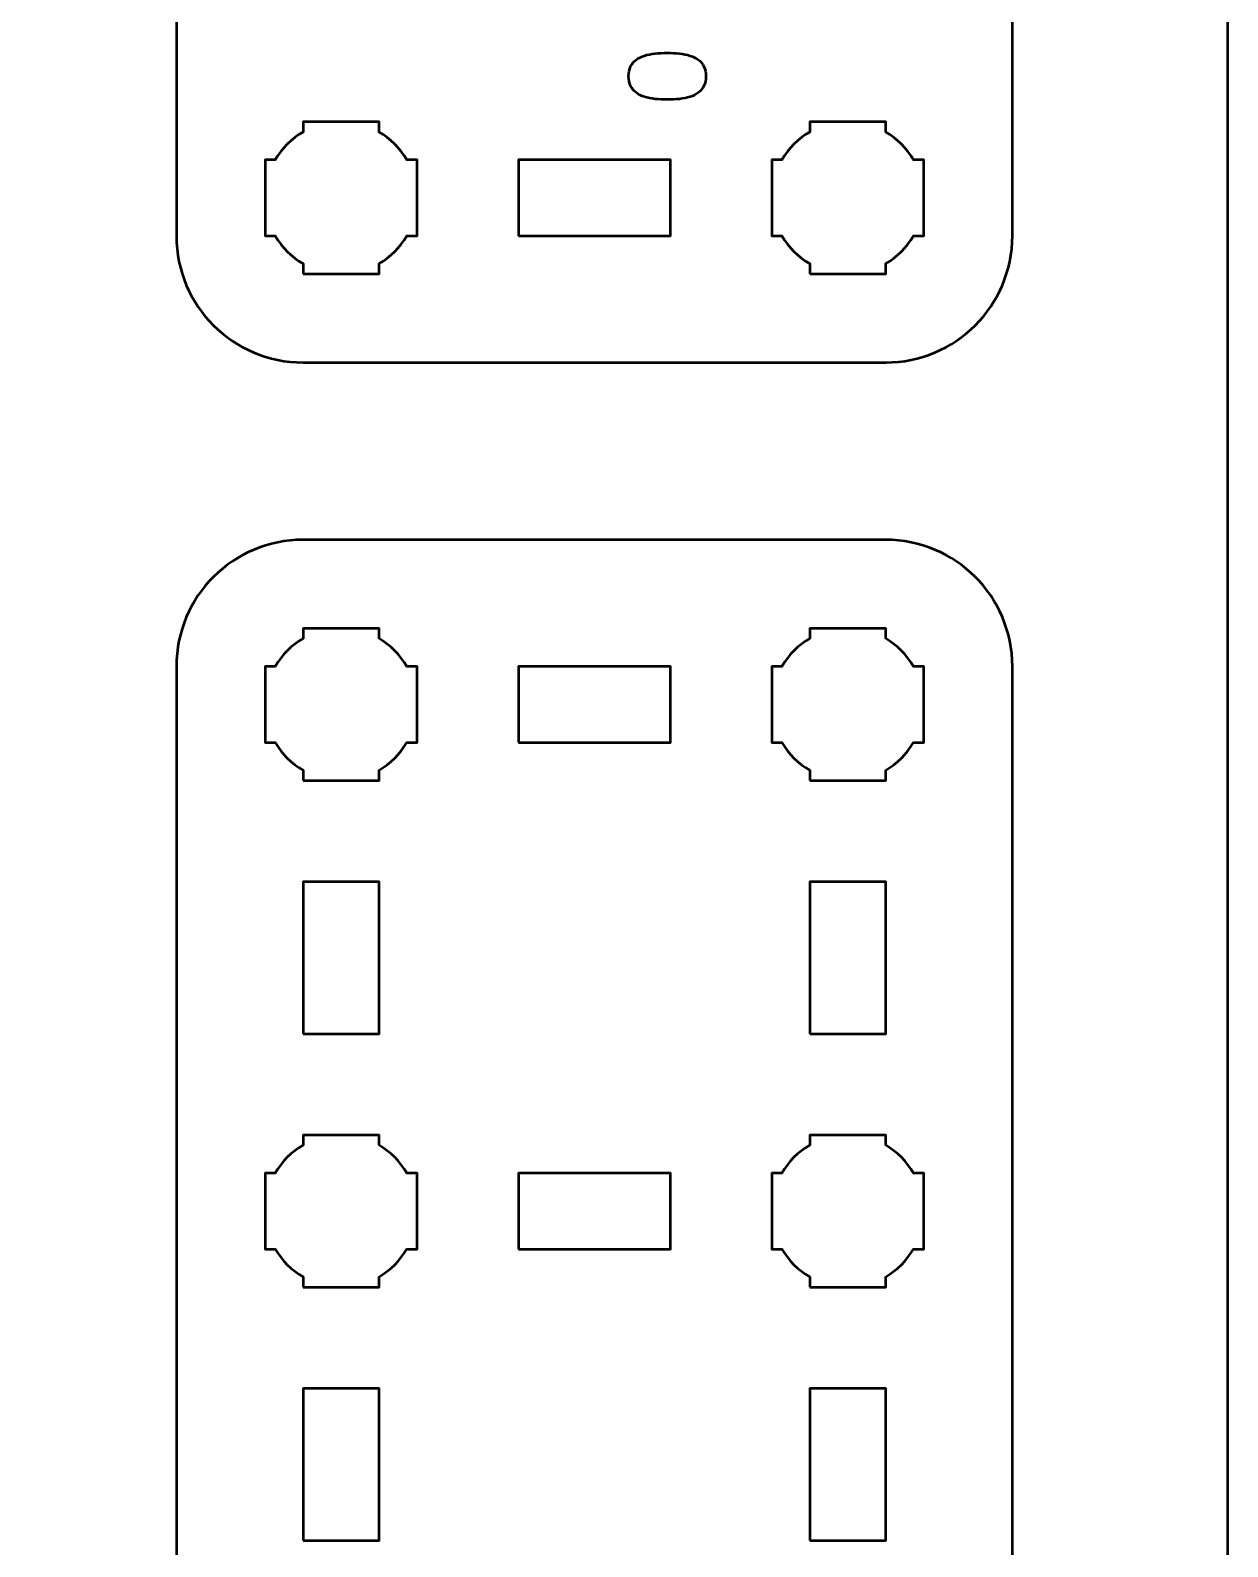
# Model space of a CAD drawing. Header units: centimetres. Extents: x -21 to 0, y -29.7 to 0.
# Drawn here: x -4.73 to 0, y -13.18 to -7.19 of the extents above; entities that cross this region are included whole.
import ezdxf

# ---------------------------------------------------------------- set-up
doc = ezdxf.new("R2010")
doc.units = ezdxf.units.CM
doc.header["$MEASUREMENT"] = 0
doc.layers.add('Layer 1', color=7, linetype='Continuous')

msp = doc.modelspace()

# ---------------------------------------------------------------- linework, layer by layer
at = {"layer": 'Layer 1', "color": 1, "lineweight": 53}
msp.add_open_spline([(-21.00003, -29.19995), (-21.00003, -29.19995), (-21.00003, -5.89992), (-21.00003, -5.89992), (-21.00003, -5.89992), (-21.00003, -5.81709), (-20.93286, -5.74992), (-20.85003, -5.74992), (-20.85003, -5.74992), (-20.7672, -5.74992), (-20.70003, -5.68275), (-20.70003, -5.59992), (-20.70003, -5.59992), (-20.70003, -5.51709), (-20.7672, -5.44992), (-20.85003, -5.44992), (-20.85003, -5.44992), (-20.93286, -5.44992), (-21.00003, -5.38275), (-21.00003, -5.29992), (-21.00003, -5.29992), (-21.00003, -5.21709), (-20.93286, -5.14992), (-20.85003, -5.14992), (-20.85003, -5.14992), (-20.7672, -5.14992), (-20.70003, -5.08275), (-20.70003, -4.99992), (-20.70003, -4.99992), (-20.70003, -4.91709), (-20.7672, -4.84992), (-20.85003, -4.84992), (-20.85003, -4.84992), (-20.93286, -4.84992), (-21.00003, -4.78275), (-21.00003, -4.69992), (-21.00003, -4.69992), (-21.00003, -4.61709), (-20.93286, -4.54992), (-20.85003, -4.54992), (-20.85003, -4.54992), (-20.7672, -4.54992), (-20.70003, -4.48275), (-20.70003, -4.39992), (-20.70003, -4.39992), (-20.70003, -4.31709), (-20.7672, -4.24992), (-20.85003, -4.24992), (-20.85003, -4.24992), (-20.93286, -4.24992), (-21.00003, -4.18275), (-21.00003, -4.09992), (-21.00003, -4.09992), (-21.00003, -4.01709), (-20.93286, -3.94992), (-20.85003, -3.94992), (-20.85003, -3.94992), (-20.7672, -3.94992), (-20.70003, -3.88275), (-20.70003, -3.79992), (-20.70003, -3.79992), (-20.70003, -3.71709), (-20.7672, -3.64992), (-20.85003, -3.64992), (-20.85003, -3.64992), (-20.93286, -3.64992), (-21.00003, -3.58275), (-21.00003, -3.49992), (-21.00003, -3.49992), (-21.00003, -3.41709), (-20.93286, -3.34992), (-20.85003, -3.34992), (-20.85003, -3.34992), (-20.7672, -3.34992), (-20.70003, -3.28275), (-20.70003, -3.19992), (-20.70003, -3.19992), (-20.70003, -3.11709), (-20.7672, -3.04992), (-20.85003, -3.04992), (-20.85003, -3.04992), (-20.93286, -3.04992), (-21.00003, -2.98275), (-21.00003, -2.89992), (-21.00003, -2.89992), (-21.00003, -2.81709), (-20.93286, -2.74992), (-20.85003, -2.74992), (-20.85003, -2.74992), (-20.7672, -2.74992), (-20.70003, -2.68275), (-20.70003, -2.59992), (-20.70003, -2.59992), (-20.70003, -2.51709), (-20.7672, -2.44992), (-20.85003, -2.44992), (-20.85003, -2.44992), (-20.93286, -2.44992), (-21.00003, -2.38275), (-21.00003, -2.29992), (-21.00003, -2.29992), (-21.00003, -2.21709), (-20.93286, -2.14992), (-20.85003, -2.14992), (-20.85003, -2.14992), (-20.7672, -2.14992), (-20.70003, -2.08275), (-20.70003, -1.99992), (-20.70003, -1.99992), (-20.70003, -1.91709), (-20.7672, -1.84992), (-20.85003, -1.84992), (-20.85003, -1.84992), (-20.93286, -1.84992), (-21.00003, -1.78275), (-21.00003, -1.69992), (-21.00003, -1.69992), (-21.00003, -1.61709), (-20.93286, -1.54992), (-20.85003, -1.54992), (-20.85003, -1.54992), (-20.7672, -1.54992), (-20.70003, -1.48275), (-20.70003, -1.39992), (-20.70003, -1.39992), (-20.70003, -1.31709), (-20.7672, -1.24992), (-20.85003, -1.24992), (-20.85003, -1.24992), (-20.93286, -1.24992), (-21.00003, -1.18275), (-21.00003, -1.09992), (-21.00003, -1.09992), (-21.00003, -1.09992), (-21.00003, -0.49992), (-21.00003, -0.49992), (-21.00003, -0.49992), (-21.00003, -0.22295), (-20.77694, 0.00004), (-20.49994, 0.00004), (-20.49994, 0.00004), (-20.49994, 0.00004), (-0.50008, 0.00004), (-0.50008, 0.00004), (-0.50008, 0.00004), (-0.22294, 0.00004), (0.00002, -0.22295), (0.00002, -0.49992), (0.00002, -0.49992), (0.00002, -0.49992), (0.00002, -29.19995), (0.00002, -29.19995), (0.00002, -29.19995), (0.00002, -29.47695), (-0.22294, -29.70004), (-0.50008, -29.70004), (-0.50008, -29.70004), (-0.50008, -29.70004), (-20.49994, -29.70004), (-20.49994, -29.70004), (-20.49994, -29.70004), (-20.77694, -29.70004), (-21.00003, -29.47695), (-21.00003, -29.19995)], degree=3, knots=[0, 0, 0, 0, 0.0243902, 0.0243902, 0.0243902, 0.0243902, 0.0487805, 0.0487805, 0.0487805, 0.0487805, 0.0731707, 0.0731707, 0.0731707, 0.0731707, 0.097561, 0.097561, 0.097561, 0.097561, 0.1219512, 0.1219512, 0.1219512, 0.1219512, 0.1463415, 0.1463415, 0.1463415, 0.1463415, 0.1707317, 0.1707317, 0.1707317, 0.1707317, 0.195122, 0.195122, 0.195122, 0.195122, 0.2195122, 0.2195122, 0.2195122, 0.2195122, 0.2439024, 0.2439024, 0.2439024, 0.2439024, 0.2682927, 0.2682927, 0.2682927, 0.2682927, 0.2926829, 0.2926829, 0.2926829, 0.2926829, 0.3170732, 0.3170732, 0.3170732, 0.3170732, 0.3414634, 0.3414634, 0.3414634, 0.3414634, 0.3658537, 0.3658537, 0.3658537, 0.3658537, 0.3902439, 0.3902439, 0.3902439, 0.3902439, 0.4146341, 0.4146341, 0.4146341, 0.4146341, 0.4390244, 0.4390244, 0.4390244, 0.4390244, 0.4634146, 0.4634146, 0.4634146, 0.4634146, 0.4878049, 0.4878049, 0.4878049, 0.4878049, 0.5121951, 0.5121951, 0.5121951, 0.5121951, 0.5365854, 0.5365854, 0.5365854, 0.5365854, 0.5609756, 0.5609756, 0.5609756, 0.5609756, 0.5853659, 0.5853659, 0.5853659, 0.5853659, 0.6097561, 0.6097561, 0.6097561, 0.6097561, 0.6341463, 0.6341463, 0.6341463, 0.6341463, 0.6585366, 0.6585366, 0.6585366, 0.6585366, 0.6829268, 0.6829268, 0.6829268, 0.6829268, 0.7073171, 0.7073171, 0.7073171, 0.7073171, 0.7317073, 0.7317073, 0.7317073, 0.7317073, 0.7560976, 0.7560976, 0.7560976, 0.7560976, 0.7804878, 0.7804878, 0.7804878, 0.7804878, 0.804878, 0.804878, 0.804878, 0.804878, 0.8292683, 0.8292683, 0.8292683, 0.8292683, 0.8536585, 0.8536585, 0.8536585, 0.8536585, 0.8780488, 0.8780488, 0.8780488, 0.8780488, 0.902439, 0.902439, 0.902439, 0.902439, 0.9268293, 0.9268293, 0.9268293, 0.9268293, 0.9512195, 0.9512195, 0.9512195, 0.9512195, 0.9756098, 0.9756098, 0.9756098, 0.9756098, 1, 1, 1, 1], dxfattribs=at)
at = {"layer": 'Layer 1', "color": 3, "lineweight": 53}
for points in [[(-1.35, -8.5), (-1.35, -8.5), (-3.65, -8.5), (-3.65, -8.5), (-3.65, -8.5), (-3.92609, -8.5), (-4.15, -8.27609), (-4.15, -8), (-4.15, -8), (-4.15, -8), (-4.15, -1.7), (-4.15, -1.7), (-4.15, -1.7), (-4.15, -1.42391), (-3.92609, -1.2), (-3.65, -1.2), (-3.65, -1.2), (-3.65, -1.2), (-1.35, -1.2), (-1.35, -1.2), (-1.35, -1.2), (-1.07391, -1.2), (-0.85, -1.42391), (-0.85, -1.7), (-0.85, -1.7), (-0.85, -1.7), (-0.85, -8), (-0.85, -8), (-0.85, -8), (-0.85, -8.27609), (-1.07391, -8.5), (-1.35, -8.5)], [(-1.35, -16.5), (-1.35, -16.5), (-3.65, -16.5), (-3.65, -16.5), (-3.65, -16.5), (-3.92609, -16.5), (-4.15, -16.27609), (-4.15, -16), (-4.15, -16), (-4.15, -16), (-4.15, -9.7), (-4.15, -9.7), (-4.15, -9.7), (-4.15, -9.42391), (-3.92609, -9.2), (-3.65, -9.2), (-3.65, -9.2), (-3.65, -9.2), (-1.35, -9.2), (-1.35, -9.2), (-1.35, -9.2), (-1.07391, -9.2), (-0.85, -9.42391), (-0.85, -9.7), (-0.85, -9.7), (-0.85, -9.7), (-0.85, -16), (-0.85, -16), (-0.85, -16), (-0.85, -16.27609), (-1.07391, -16.5), (-1.35, -16.5)]]:
    msp.add_open_spline(points, degree=3, knots=[0, 0, 0, 0, 0.125, 0.125, 0.125, 0.125, 0.25, 0.25, 0.25, 0.25, 0.375, 0.375, 0.375, 0.375, 0.5, 0.5, 0.5, 0.5, 0.625, 0.625, 0.625, 0.625, 0.75, 0.75, 0.75, 0.75, 0.875, 0.875, 0.875, 0.875, 1, 1, 1, 1], dxfattribs=at)
at = {"layer": 'Layer 1', "color": 5, "lineweight": 53}
msp.add_open_spline([(-2.05975, -7.37006), (-2.05982, -7.35525), (-2.06243, -7.34248), (-2.06751, -7.33182), (-2.06751, -7.33182), (-2.07259, -7.32124), (-2.07986, -7.31242), (-2.0891, -7.30537), (-2.0891, -7.30537), (-2.09841, -7.29838), (-2.10942, -7.29288), (-2.12212, -7.28879), (-2.12212, -7.28879), (-2.13482, -7.28476), (-2.14872, -7.28187), (-2.16396, -7.28025), (-2.16396, -7.28025), (-2.1792, -7.27855), (-2.19522, -7.27771), (-2.21215, -7.27778), (-2.21215, -7.27778), (-2.22901, -7.27771), (-2.24503, -7.27855), (-2.2602, -7.28025), (-2.2602, -7.28025), (-2.27537, -7.28187), (-2.28934, -7.28476), (-2.30204, -7.28879), (-2.30204, -7.28879), (-2.31467, -7.29288), (-2.32567, -7.29838), (-2.33506, -7.30537), (-2.33506, -7.30537), (-2.34437, -7.31242), (-2.35164, -7.32124), (-2.35672, -7.33182), (-2.35672, -7.33182), (-2.36187, -7.34248), (-2.36448, -7.35525), (-2.36455, -7.37006), (-2.36455, -7.37006), (-2.36448, -7.38488), (-2.36187, -7.39765), (-2.35672, -7.40831), (-2.35672, -7.40831), (-2.35164, -7.41889), (-2.34437, -7.42771), (-2.33506, -7.43476), (-2.33506, -7.43476), (-2.32567, -7.44175), (-2.31467, -7.44725), (-2.30204, -7.45134), (-2.30204, -7.45134), (-2.28934, -7.45537), (-2.27537, -7.45826), (-2.2602, -7.45988), (-2.2602, -7.45988), (-2.24503, -7.46157), (-2.22901, -7.46242), (-2.21215, -7.46235), (-2.21215, -7.46235), (-2.19522, -7.46242), (-2.1792, -7.46157), (-2.16396, -7.45988), (-2.16396, -7.45988), (-2.14872, -7.45826), (-2.13482, -7.45537), (-2.12212, -7.45134), (-2.12212, -7.45134), (-2.10942, -7.44725), (-2.09841, -7.44175), (-2.0891, -7.43476), (-2.0891, -7.43476), (-2.07986, -7.42771), (-2.07259, -7.41889), (-2.06751, -7.40831), (-2.06751, -7.40831), (-2.06243, -7.39765), (-2.05982, -7.38488), (-2.05975, -7.37006)], degree=3, knots=[0, 0, 0, 0, 0.05, 0.05, 0.05, 0.05, 0.1, 0.1, 0.1, 0.1, 0.15, 0.15, 0.15, 0.15, 0.2, 0.2, 0.2, 0.2, 0.25, 0.25, 0.25, 0.25, 0.3, 0.3, 0.3, 0.3, 0.35, 0.35, 0.35, 0.35, 0.4, 0.4, 0.4, 0.4, 0.45, 0.45, 0.45, 0.45, 0.5, 0.5, 0.5, 0.5, 0.55, 0.55, 0.55, 0.55, 0.6, 0.6, 0.6, 0.6, 0.65, 0.65, 0.65, 0.65, 0.7, 0.7, 0.7, 0.7, 0.75, 0.75, 0.75, 0.75, 0.8, 0.8, 0.8, 0.8, 0.85, 0.85, 0.85, 0.85, 0.9, 0.9, 0.9, 0.9, 0.95, 0.95, 0.95, 0.95, 1, 1, 1, 1], dxfattribs=at)
msp.add_open_spline([(-2.05975, -7.37006), (-2.05982, -7.35525), (-2.06243, -7.34248), (-2.06751, -7.33182), (-2.06751, -7.33182), (-2.07259, -7.32124), (-2.07986, -7.31242), (-2.0891, -7.30537), (-2.0891, -7.30537), (-2.09841, -7.29838), (-2.10942, -7.29288), (-2.12212, -7.28879), (-2.12212, -7.28879), (-2.13482, -7.28476), (-2.14872, -7.28187), (-2.16396, -7.28025), (-2.16396, -7.28025), (-2.1792, -7.27855), (-2.19522, -7.27771), (-2.21215, -7.27778), (-2.21215, -7.27778), (-2.22901, -7.27771), (-2.24503, -7.27855), (-2.2602, -7.28025), (-2.2602, -7.28025), (-2.27537, -7.28187), (-2.28934, -7.28476), (-2.30204, -7.28879), (-2.30204, -7.28879), (-2.31467, -7.29288), (-2.32567, -7.29838), (-2.33506, -7.30537), (-2.33506, -7.30537), (-2.34437, -7.31242), (-2.35164, -7.32124), (-2.35672, -7.33182), (-2.35672, -7.33182), (-2.36187, -7.34248), (-2.36448, -7.35525), (-2.36455, -7.37006), (-2.36455, -7.37006), (-2.36448, -7.38488), (-2.36187, -7.39765), (-2.35672, -7.40831), (-2.35672, -7.40831), (-2.35164, -7.41889), (-2.34437, -7.42771), (-2.33506, -7.43476), (-2.33506, -7.43476), (-2.32567, -7.44175), (-2.31467, -7.44725), (-2.30204, -7.45134), (-2.30204, -7.45134), (-2.28934, -7.45537), (-2.27537, -7.45826), (-2.2602, -7.45988), (-2.2602, -7.45988), (-2.24503, -7.46157), (-2.22901, -7.46242), (-2.21215, -7.46235), (-2.21215, -7.46235), (-2.19522, -7.46242), (-2.1792, -7.46157), (-2.16396, -7.45988), (-2.16396, -7.45988), (-2.14872, -7.45826), (-2.13482, -7.45537), (-2.12212, -7.45134), (-2.12212, -7.45134), (-2.10942, -7.44725), (-2.09841, -7.44175), (-2.0891, -7.43476), (-2.0891, -7.43476), (-2.07986, -7.42771), (-2.07259, -7.41889), (-2.06751, -7.40831), (-2.06751, -7.40831), (-2.06243, -7.39765), (-2.05982, -7.38488), (-2.05975, -7.37006)], degree=3, knots=[0, 0, 0, 0, 0.05, 0.05, 0.05, 0.05, 0.1, 0.1, 0.1, 0.1, 0.15, 0.15, 0.15, 0.15, 0.2, 0.2, 0.2, 0.2, 0.25, 0.25, 0.25, 0.25, 0.3, 0.3, 0.3, 0.3, 0.35, 0.35, 0.35, 0.35, 0.4, 0.4, 0.4, 0.4, 0.45, 0.45, 0.45, 0.45, 0.5, 0.5, 0.5, 0.5, 0.55, 0.55, 0.55, 0.55, 0.6, 0.6, 0.6, 0.6, 0.65, 0.65, 0.65, 0.65, 0.7, 0.7, 0.7, 0.7, 0.75, 0.75, 0.75, 0.75, 0.8, 0.8, 0.8, 0.8, 0.85, 0.85, 0.85, 0.85, 0.9, 0.9, 0.9, 0.9, 0.95, 0.95, 0.95, 0.95, 1, 1, 1, 1], dxfattribs=at)
at = {"layer": 'Layer 1', "lineweight": 53}
for points, knots in [([(-3.65, -8.15), (-3.65, -8.15), (-3.65, -8.10985), (-3.65, -8.10985), (-3.65, -8.10985), (-3.69553, -8.0835), (-3.7335, -8.04553), (-3.75985, -8), (-3.75985, -8), (-3.75985, -8), (-3.8, -8), (-3.8, -8), (-3.8, -8), (-3.8, -8), (-3.8, -7.85), (-3.8, -7.85), (-3.8, -7.85), (-3.8, -7.85), (-3.8, -7.7), (-3.8, -7.7), (-3.8, -7.7), (-3.8, -7.7), (-3.75985, -7.7), (-3.75985, -7.7), (-3.75985, -7.7), (-3.7335, -7.65447), (-3.69553, -7.6165), (-3.65, -7.59015), (-3.65, -7.59015), (-3.65, -7.59015), (-3.65, -7.55), (-3.65, -7.55), (-3.65, -7.55), (-3.65, -7.55), (-3.5, -7.55), (-3.5, -7.55), (-3.5, -7.55), (-3.5, -7.55), (-3.35, -7.55), (-3.35, -7.55), (-3.35, -7.55), (-3.35, -7.55), (-3.35, -7.59015), (-3.35, -7.59015), (-3.35, -7.59015), (-3.30447, -7.6165), (-3.2665, -7.65447), (-3.24015, -7.7), (-3.24015, -7.7), (-3.24015, -7.7), (-3.2, -7.7), (-3.2, -7.7), (-3.2, -7.7), (-3.2, -7.7), (-3.2, -7.85), (-3.2, -7.85), (-3.2, -7.85), (-3.2, -7.85), (-3.2, -8), (-3.2, -8), (-3.2, -8), (-3.2, -8), (-3.24015, -8), (-3.24015, -8), (-3.24015, -8), (-3.2665, -8.04553), (-3.30447, -8.0835), (-3.35, -8.10985), (-3.35, -8.10985), (-3.35, -8.10985), (-3.35, -8.15), (-3.35, -8.15), (-3.35, -8.15), (-3.35, -8.15), (-3.5, -8.15), (-3.5, -8.15), (-3.5, -8.15), (-3.5, -8.15), (-3.65, -8.15), (-3.65, -8.15)], [0, 0, 0, 0, 0.05, 0.05, 0.05, 0.05, 0.1, 0.1, 0.1, 0.1, 0.15, 0.15, 0.15, 0.15, 0.2, 0.2, 0.2, 0.2, 0.25, 0.25, 0.25, 0.25, 0.3, 0.3, 0.3, 0.3, 0.35, 0.35, 0.35, 0.35, 0.4, 0.4, 0.4, 0.4, 0.45, 0.45, 0.45, 0.45, 0.5, 0.5, 0.5, 0.5, 0.55, 0.55, 0.55, 0.55, 0.6, 0.6, 0.6, 0.6, 0.65, 0.65, 0.65, 0.65, 0.7, 0.7, 0.7, 0.7, 0.75, 0.75, 0.75, 0.75, 0.8, 0.8, 0.8, 0.8, 0.85, 0.85, 0.85, 0.85, 0.9, 0.9, 0.9, 0.9, 0.95, 0.95, 0.95, 0.95, 1, 1, 1, 1]), ([(-1.65, -8.15), (-1.65, -8.15), (-1.65, -8.10985), (-1.65, -8.10985), (-1.65, -8.10985), (-1.69553, -8.0835), (-1.7335, -8.04553), (-1.75985, -8), (-1.75985, -8), (-1.75985, -8), (-1.8, -8), (-1.8, -8), (-1.8, -8), (-1.8, -8), (-1.8, -7.85), (-1.8, -7.85), (-1.8, -7.85), (-1.8, -7.85), (-1.8, -7.7), (-1.8, -7.7), (-1.8, -7.7), (-1.8, -7.7), (-1.75985, -7.7), (-1.75985, -7.7), (-1.75985, -7.7), (-1.7335, -7.65447), (-1.69553, -7.6165), (-1.65, -7.59015), (-1.65, -7.59015), (-1.65, -7.59015), (-1.65, -7.55), (-1.65, -7.55), (-1.65, -7.55), (-1.65, -7.55), (-1.5, -7.55), (-1.5, -7.55), (-1.5, -7.55), (-1.5, -7.55), (-1.35, -7.55), (-1.35, -7.55), (-1.35, -7.55), (-1.35, -7.55), (-1.35, -7.59015), (-1.35, -7.59015), (-1.35, -7.59015), (-1.30447, -7.6165), (-1.2665, -7.65447), (-1.24015, -7.7), (-1.24015, -7.7), (-1.24015, -7.7), (-1.2, -7.7), (-1.2, -7.7), (-1.2, -7.7), (-1.2, -7.7), (-1.2, -7.85), (-1.2, -7.85), (-1.2, -7.85), (-1.2, -7.85), (-1.2, -8), (-1.2, -8), (-1.2, -8), (-1.2, -8), (-1.24015, -8), (-1.24015, -8), (-1.24015, -8), (-1.2665, -8.04553), (-1.30447, -8.0835), (-1.35, -8.10985), (-1.35, -8.10985), (-1.35, -8.10985), (-1.35, -8.15), (-1.35, -8.15), (-1.35, -8.15), (-1.35, -8.15), (-1.5, -8.15), (-1.5, -8.15), (-1.5, -8.15), (-1.5, -8.15), (-1.65, -8.15), (-1.65, -8.15)], [0, 0, 0, 0, 0.05, 0.05, 0.05, 0.05, 0.1, 0.1, 0.1, 0.1, 0.15, 0.15, 0.15, 0.15, 0.2, 0.2, 0.2, 0.2, 0.25, 0.25, 0.25, 0.25, 0.3, 0.3, 0.3, 0.3, 0.35, 0.35, 0.35, 0.35, 0.4, 0.4, 0.4, 0.4, 0.45, 0.45, 0.45, 0.45, 0.5, 0.5, 0.5, 0.5, 0.55, 0.55, 0.55, 0.55, 0.6, 0.6, 0.6, 0.6, 0.65, 0.65, 0.65, 0.65, 0.7, 0.7, 0.7, 0.7, 0.75, 0.75, 0.75, 0.75, 0.8, 0.8, 0.8, 0.8, 0.85, 0.85, 0.85, 0.85, 0.9, 0.9, 0.9, 0.9, 0.95, 0.95, 0.95, 0.95, 1, 1, 1, 1]), ([(-2.8, -8), (-2.8, -8), (-2.8, -7.7), (-2.8, -7.7), (-2.8, -7.7), (-2.8, -7.7), (-2.2, -7.7), (-2.2, -7.7), (-2.2, -7.7), (-2.2, -7.7), (-2.2, -8), (-2.2, -8), (-2.2, -8), (-2.2, -8), (-2.8, -8), (-2.8, -8)], [0, 0, 0, 0, 0.25, 0.25, 0.25, 0.25, 0.5, 0.5, 0.5, 0.5, 0.75, 0.75, 0.75, 0.75, 1, 1, 1, 1]), ([(-3.65, -10.15), (-3.65, -10.15), (-3.65, -10.10985), (-3.65, -10.10985), (-3.65, -10.10985), (-3.69553, -10.0835), (-3.7335, -10.04553), (-3.75985, -10), (-3.75985, -10), (-3.75985, -10), (-3.8, -10), (-3.8, -10), (-3.8, -10), (-3.8, -10), (-3.8, -9.85), (-3.8, -9.85), (-3.8, -9.85), (-3.8, -9.85), (-3.8, -9.7), (-3.8, -9.7), (-3.8, -9.7), (-3.8, -9.7), (-3.75985, -9.7), (-3.75985, -9.7), (-3.75985, -9.7), (-3.7335, -9.65447), (-3.69553, -9.6165), (-3.65, -9.59015), (-3.65, -9.59015), (-3.65, -9.59015), (-3.65, -9.55), (-3.65, -9.55), (-3.65, -9.55), (-3.65, -9.55), (-3.5, -9.55), (-3.5, -9.55), (-3.5, -9.55), (-3.5, -9.55), (-3.35, -9.55), (-3.35, -9.55), (-3.35, -9.55), (-3.35, -9.55), (-3.35, -9.59015), (-3.35, -9.59015), (-3.35, -9.59015), (-3.30447, -9.6165), (-3.2665, -9.65447), (-3.24015, -9.7), (-3.24015, -9.7), (-3.24015, -9.7), (-3.2, -9.7), (-3.2, -9.7), (-3.2, -9.7), (-3.2, -9.7), (-3.2, -9.85), (-3.2, -9.85), (-3.2, -9.85), (-3.2, -9.85), (-3.2, -10), (-3.2, -10), (-3.2, -10), (-3.2, -10), (-3.24015, -10), (-3.24015, -10), (-3.24015, -10), (-3.2665, -10.04553), (-3.30447, -10.0835), (-3.35, -10.10985), (-3.35, -10.10985), (-3.35, -10.10985), (-3.35, -10.15), (-3.35, -10.15), (-3.35, -10.15), (-3.35, -10.15), (-3.5, -10.15), (-3.5, -10.15), (-3.5, -10.15), (-3.5, -10.15), (-3.65, -10.15), (-3.65, -10.15)], [0, 0, 0, 0, 0.05, 0.05, 0.05, 0.05, 0.1, 0.1, 0.1, 0.1, 0.15, 0.15, 0.15, 0.15, 0.2, 0.2, 0.2, 0.2, 0.25, 0.25, 0.25, 0.25, 0.3, 0.3, 0.3, 0.3, 0.35, 0.35, 0.35, 0.35, 0.4, 0.4, 0.4, 0.4, 0.45, 0.45, 0.45, 0.45, 0.5, 0.5, 0.5, 0.5, 0.55, 0.55, 0.55, 0.55, 0.6, 0.6, 0.6, 0.6, 0.65, 0.65, 0.65, 0.65, 0.7, 0.7, 0.7, 0.7, 0.75, 0.75, 0.75, 0.75, 0.8, 0.8, 0.8, 0.8, 0.85, 0.85, 0.85, 0.85, 0.9, 0.9, 0.9, 0.9, 0.95, 0.95, 0.95, 0.95, 1, 1, 1, 1]), ([(-1.65, -10.15), (-1.65, -10.15), (-1.65, -10.10985), (-1.65, -10.10985), (-1.65, -10.10985), (-1.69553, -10.0835), (-1.7335, -10.04553), (-1.75985, -10), (-1.75985, -10), (-1.75985, -10), (-1.8, -10), (-1.8, -10), (-1.8, -10), (-1.8, -10), (-1.8, -9.85), (-1.8, -9.85), (-1.8, -9.85), (-1.8, -9.85), (-1.8, -9.7), (-1.8, -9.7), (-1.8, -9.7), (-1.8, -9.7), (-1.75985, -9.7), (-1.75985, -9.7), (-1.75985, -9.7), (-1.7335, -9.65447), (-1.69553, -9.6165), (-1.65, -9.59015), (-1.65, -9.59015), (-1.65, -9.59015), (-1.65, -9.55), (-1.65, -9.55), (-1.65, -9.55), (-1.65, -9.55), (-1.5, -9.55), (-1.5, -9.55), (-1.5, -9.55), (-1.5, -9.55), (-1.35, -9.55), (-1.35, -9.55), (-1.35, -9.55), (-1.35, -9.55), (-1.35, -9.59015), (-1.35, -9.59015), (-1.35, -9.59015), (-1.30447, -9.6165), (-1.2665, -9.65447), (-1.24015, -9.7), (-1.24015, -9.7), (-1.24015, -9.7), (-1.2, -9.7), (-1.2, -9.7), (-1.2, -9.7), (-1.2, -9.7), (-1.2, -9.85), (-1.2, -9.85), (-1.2, -9.85), (-1.2, -9.85), (-1.2, -10), (-1.2, -10), (-1.2, -10), (-1.2, -10), (-1.24015, -10), (-1.24015, -10), (-1.24015, -10), (-1.2665, -10.04553), (-1.30447, -10.0835), (-1.35, -10.10985), (-1.35, -10.10985), (-1.35, -10.10985), (-1.35, -10.15), (-1.35, -10.15), (-1.35, -10.15), (-1.35, -10.15), (-1.5, -10.15), (-1.5, -10.15), (-1.5, -10.15), (-1.5, -10.15), (-1.65, -10.15), (-1.65, -10.15)], [0, 0, 0, 0, 0.05, 0.05, 0.05, 0.05, 0.1, 0.1, 0.1, 0.1, 0.15, 0.15, 0.15, 0.15, 0.2, 0.2, 0.2, 0.2, 0.25, 0.25, 0.25, 0.25, 0.3, 0.3, 0.3, 0.3, 0.35, 0.35, 0.35, 0.35, 0.4, 0.4, 0.4, 0.4, 0.45, 0.45, 0.45, 0.45, 0.5, 0.5, 0.5, 0.5, 0.55, 0.55, 0.55, 0.55, 0.6, 0.6, 0.6, 0.6, 0.65, 0.65, 0.65, 0.65, 0.7, 0.7, 0.7, 0.7, 0.75, 0.75, 0.75, 0.75, 0.8, 0.8, 0.8, 0.8, 0.85, 0.85, 0.85, 0.85, 0.9, 0.9, 0.9, 0.9, 0.95, 0.95, 0.95, 0.95, 1, 1, 1, 1]), ([(-2.8, -10), (-2.8, -10), (-2.8, -9.7), (-2.8, -9.7), (-2.8, -9.7), (-2.8, -9.7), (-2.2, -9.7), (-2.2, -9.7), (-2.2, -9.7), (-2.2, -9.7), (-2.2, -10), (-2.2, -10), (-2.2, -10), (-2.2, -10), (-2.8, -10), (-2.8, -10)], [0, 0, 0, 0, 0.25, 0.25, 0.25, 0.25, 0.5, 0.5, 0.5, 0.5, 0.75, 0.75, 0.75, 0.75, 1, 1, 1, 1]), ([(-3.65, -11.15), (-3.65, -11.15), (-3.65, -10.55), (-3.65, -10.55), (-3.65, -10.55), (-3.65, -10.55), (-3.35, -10.55), (-3.35, -10.55), (-3.35, -10.55), (-3.35, -10.55), (-3.35, -11.15), (-3.35, -11.15), (-3.35, -11.15), (-3.35, -11.15), (-3.65, -11.15), (-3.65, -11.15)], [0, 0, 0, 0, 0.25, 0.25, 0.25, 0.25, 0.5, 0.5, 0.5, 0.5, 0.75, 0.75, 0.75, 0.75, 1, 1, 1, 1]), ([(-1.65, -11.15), (-1.65, -11.15), (-1.65, -10.55), (-1.65, -10.55), (-1.65, -10.55), (-1.65, -10.55), (-1.35, -10.55), (-1.35, -10.55), (-1.35, -10.55), (-1.35, -10.55), (-1.35, -11.15), (-1.35, -11.15), (-1.35, -11.15), (-1.35, -11.15), (-1.65, -11.15), (-1.65, -11.15)], [0, 0, 0, 0, 0.25, 0.25, 0.25, 0.25, 0.5, 0.5, 0.5, 0.5, 0.75, 0.75, 0.75, 0.75, 1, 1, 1, 1]), ([(-3.65, -12.15), (-3.65, -12.15), (-3.65, -12.10985), (-3.65, -12.10985), (-3.65, -12.10985), (-3.69553, -12.0835), (-3.7335, -12.04553), (-3.75985, -12), (-3.75985, -12), (-3.75985, -12), (-3.8, -12), (-3.8, -12), (-3.8, -12), (-3.8, -12), (-3.8, -11.85), (-3.8, -11.85), (-3.8, -11.85), (-3.8, -11.85), (-3.8, -11.7), (-3.8, -11.7), (-3.8, -11.7), (-3.8, -11.7), (-3.75985, -11.7), (-3.75985, -11.7), (-3.75985, -11.7), (-3.7335, -11.65447), (-3.69553, -11.6165), (-3.65, -11.59015), (-3.65, -11.59015), (-3.65, -11.59015), (-3.65, -11.55), (-3.65, -11.55), (-3.65, -11.55), (-3.65, -11.55), (-3.5, -11.55), (-3.5, -11.55), (-3.5, -11.55), (-3.5, -11.55), (-3.35, -11.55), (-3.35, -11.55), (-3.35, -11.55), (-3.35, -11.55), (-3.35, -11.59015), (-3.35, -11.59015), (-3.35, -11.59015), (-3.30447, -11.6165), (-3.2665, -11.65447), (-3.24015, -11.7), (-3.24015, -11.7), (-3.24015, -11.7), (-3.2, -11.7), (-3.2, -11.7), (-3.2, -11.7), (-3.2, -11.7), (-3.2, -11.85), (-3.2, -11.85), (-3.2, -11.85), (-3.2, -11.85), (-3.2, -12), (-3.2, -12), (-3.2, -12), (-3.2, -12), (-3.24015, -12), (-3.24015, -12), (-3.24015, -12), (-3.2665, -12.04553), (-3.30447, -12.0835), (-3.35, -12.10985), (-3.35, -12.10985), (-3.35, -12.10985), (-3.35, -12.15), (-3.35, -12.15), (-3.35, -12.15), (-3.35, -12.15), (-3.5, -12.15), (-3.5, -12.15), (-3.5, -12.15), (-3.5, -12.15), (-3.65, -12.15), (-3.65, -12.15)], [0, 0, 0, 0, 0.05, 0.05, 0.05, 0.05, 0.1, 0.1, 0.1, 0.1, 0.15, 0.15, 0.15, 0.15, 0.2, 0.2, 0.2, 0.2, 0.25, 0.25, 0.25, 0.25, 0.3, 0.3, 0.3, 0.3, 0.35, 0.35, 0.35, 0.35, 0.4, 0.4, 0.4, 0.4, 0.45, 0.45, 0.45, 0.45, 0.5, 0.5, 0.5, 0.5, 0.55, 0.55, 0.55, 0.55, 0.6, 0.6, 0.6, 0.6, 0.65, 0.65, 0.65, 0.65, 0.7, 0.7, 0.7, 0.7, 0.75, 0.75, 0.75, 0.75, 0.8, 0.8, 0.8, 0.8, 0.85, 0.85, 0.85, 0.85, 0.9, 0.9, 0.9, 0.9, 0.95, 0.95, 0.95, 0.95, 1, 1, 1, 1]), ([(-1.65, -12.15), (-1.65, -12.15), (-1.65, -12.10985), (-1.65, -12.10985), (-1.65, -12.10985), (-1.69553, -12.0835), (-1.7335, -12.04553), (-1.75985, -12), (-1.75985, -12), (-1.75985, -12), (-1.8, -12), (-1.8, -12), (-1.8, -12), (-1.8, -12), (-1.8, -11.85), (-1.8, -11.85), (-1.8, -11.85), (-1.8, -11.85), (-1.8, -11.7), (-1.8, -11.7), (-1.8, -11.7), (-1.8, -11.7), (-1.75985, -11.7), (-1.75985, -11.7), (-1.75985, -11.7), (-1.7335, -11.65447), (-1.69553, -11.6165), (-1.65, -11.59015), (-1.65, -11.59015), (-1.65, -11.59015), (-1.65, -11.55), (-1.65, -11.55), (-1.65, -11.55), (-1.65, -11.55), (-1.5, -11.55), (-1.5, -11.55), (-1.5, -11.55), (-1.5, -11.55), (-1.35, -11.55), (-1.35, -11.55), (-1.35, -11.55), (-1.35, -11.55), (-1.35, -11.59015), (-1.35, -11.59015), (-1.35, -11.59015), (-1.30447, -11.6165), (-1.2665, -11.65447), (-1.24015, -11.7), (-1.24015, -11.7), (-1.24015, -11.7), (-1.2, -11.7), (-1.2, -11.7), (-1.2, -11.7), (-1.2, -11.7), (-1.2, -11.85), (-1.2, -11.85), (-1.2, -11.85), (-1.2, -11.85), (-1.2, -12), (-1.2, -12), (-1.2, -12), (-1.2, -12), (-1.24015, -12), (-1.24015, -12), (-1.24015, -12), (-1.2665, -12.04553), (-1.30447, -12.0835), (-1.35, -12.10985), (-1.35, -12.10985), (-1.35, -12.10985), (-1.35, -12.15), (-1.35, -12.15), (-1.35, -12.15), (-1.35, -12.15), (-1.5, -12.15), (-1.5, -12.15), (-1.5, -12.15), (-1.5, -12.15), (-1.65, -12.15), (-1.65, -12.15)], [0, 0, 0, 0, 0.05, 0.05, 0.05, 0.05, 0.1, 0.1, 0.1, 0.1, 0.15, 0.15, 0.15, 0.15, 0.2, 0.2, 0.2, 0.2, 0.25, 0.25, 0.25, 0.25, 0.3, 0.3, 0.3, 0.3, 0.35, 0.35, 0.35, 0.35, 0.4, 0.4, 0.4, 0.4, 0.45, 0.45, 0.45, 0.45, 0.5, 0.5, 0.5, 0.5, 0.55, 0.55, 0.55, 0.55, 0.6, 0.6, 0.6, 0.6, 0.65, 0.65, 0.65, 0.65, 0.7, 0.7, 0.7, 0.7, 0.75, 0.75, 0.75, 0.75, 0.8, 0.8, 0.8, 0.8, 0.85, 0.85, 0.85, 0.85, 0.9, 0.9, 0.9, 0.9, 0.95, 0.95, 0.95, 0.95, 1, 1, 1, 1]), ([(-2.8, -12), (-2.8, -12), (-2.8, -11.7), (-2.8, -11.7), (-2.8, -11.7), (-2.8, -11.7), (-2.2, -11.7), (-2.2, -11.7), (-2.2, -11.7), (-2.2, -11.7), (-2.2, -12), (-2.2, -12), (-2.2, -12), (-2.2, -12), (-2.8, -12), (-2.8, -12)], [0, 0, 0, 0, 0.25, 0.25, 0.25, 0.25, 0.5, 0.5, 0.5, 0.5, 0.75, 0.75, 0.75, 0.75, 1, 1, 1, 1]), ([(-3.65, -13.15), (-3.65, -13.15), (-3.65, -12.55), (-3.65, -12.55), (-3.65, -12.55), (-3.65, -12.55), (-3.35, -12.55), (-3.35, -12.55), (-3.35, -12.55), (-3.35, -12.55), (-3.35, -13.15), (-3.35, -13.15), (-3.35, -13.15), (-3.35, -13.15), (-3.65, -13.15), (-3.65, -13.15)], [0, 0, 0, 0, 0.25, 0.25, 0.25, 0.25, 0.5, 0.5, 0.5, 0.5, 0.75, 0.75, 0.75, 0.75, 1, 1, 1, 1]), ([(-1.65, -13.15), (-1.65, -13.15), (-1.65, -12.55), (-1.65, -12.55), (-1.65, -12.55), (-1.65, -12.55), (-1.35, -12.55), (-1.35, -12.55), (-1.35, -12.55), (-1.35, -12.55), (-1.35, -13.15), (-1.35, -13.15), (-1.35, -13.15), (-1.35, -13.15), (-1.65, -13.15), (-1.65, -13.15)], [0, 0, 0, 0, 0.25, 0.25, 0.25, 0.25, 0.5, 0.5, 0.5, 0.5, 0.75, 0.75, 0.75, 0.75, 1, 1, 1, 1])]:
    msp.add_open_spline(points, degree=3, knots=knots, dxfattribs=at)

doc.saveas('drawing.dxf')
